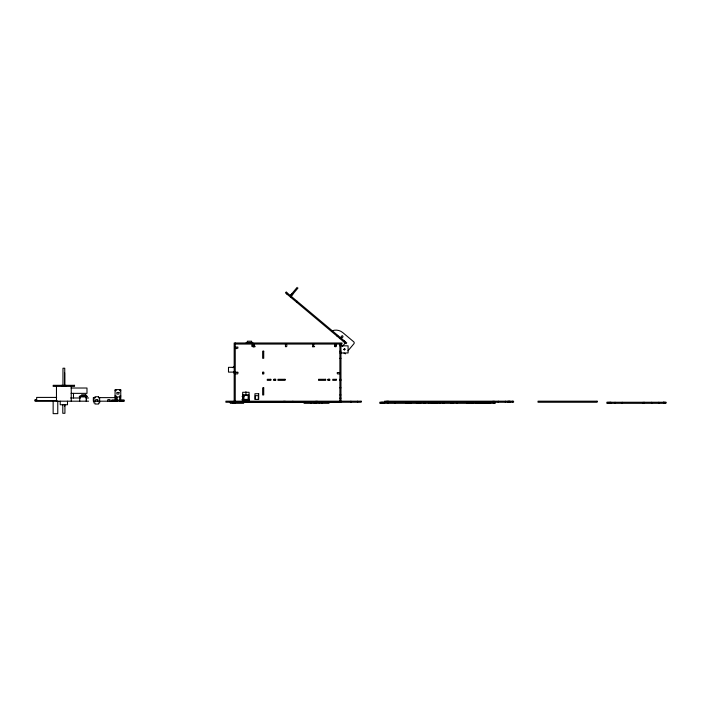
<?xml version="1.0" encoding="UTF-8"?>
<svg xmlns="http://www.w3.org/2000/svg" width="701" height="701" viewBox="0 0 701 701"><rect width="100%" height="100%" fill="white"/><g stroke="black" fill="none" stroke-linecap="round" stroke-linejoin="round"><path stroke-width="1.05" d="M286.884 294.061L287.568 293.246M290.293 295.533L297.154 287.357M290.424 297.04L297.978 288.041M290.968 297.496L291.66 296.681M296.427 302.07L297.11 301.255M331.599 331.582L332.283 330.767A10.646 10.646 0 0 1 342.78 332.607L353.707 341.781A1.42 1.42 0 0 1 353.882 343.779L348.02 350.772M337.05 336.165L337.733 335.341M340.458 337.628L342.158 335.613L342.973 336.296L342.842 337.12L341.282 338.32M340.046 338.679L340.73 337.856M343.324 341.422L344.007 340.607M344.138 342.106L344.822 341.291M342.482 346.294L345.225 343.026M83.112 396.205L85.785 395.136L85.785 396.205M235.247 344.06L342.027 344.06L342.027 342.991L234.178 342.991L234.178 401.007M251.624 345.129L253.753 345.129M334.763 345.838L336.524 345.838M339.889 345.838L348.082 345.838L348.082 352.962L339.889 352.962M251.624 346.198L255.006 346.198M312.409 346.697L314.635 346.697M252.868 346.767L255.006 346.767M235.247 347.083L237.884 347.083L237.884 348.152L236.316 348.581M236.316 348.152L235.247 348.152L236.351 348.651M339.889 351.183L340.958 351.183M339.889 358.299L340.958 358.299M233.643 366.483L234.178 366.483M234.178 367.342L228.482 367.342L228.482 372.108L234.178 372.108M232.399 367.552L233.643 367.552M233.643 372.178L234.178 372.178M235.107 372.178L237.884 372.178M235.247 372.538L237.884 372.538L237.884 373.607L237.175 374.027L235.247 373.607M262.656 372.538L263.725 372.538M339.889 372.538L337.26 372.538L337.26 373.607L337.97 374.027L339.889 373.607M233.643 372.888L234.178 372.888M262.656 373.607L263.725 373.607M339.889 379.302L340.958 379.302M339.889 380.363L340.958 380.363M339.889 387.837L340.958 387.837M71.09 388.021L86.985 388.021L86.985 393.357L71.09 393.357M115.069 390.685L116.138 390.685L116.138 389.616M120.765 390.685L119.696 390.685L119.696 389.616M339.889 394.961L340.958 394.961M115.069 395.846L116.138 395.846L116.138 401.191M120.765 395.846L119.696 395.846L119.696 401.191M86.854 396.205L79.379 396.205L79.379 396.915L86.854 396.915L86.933 396.03L80.527 396.03L80.527 396.564M242.064 396.38L243.992 396.38M242.712 396.415L242.528 398.694M243.615 396.415L243.44 398.694M86.933 396.564L86.223 396.564L86.223 401.191M115.069 396.915L120.765 396.915M56.658 397.414L36.654 397.414L36.654 400.621M95.494 397.625L93.329 397.625L93.329 401.191L124.322 401.191L124.322 400.122L111.512 400.122L111.512 401.191M98.745 397.625L117.172 397.625L117.172 401.191M70.652 397.984L80.562 397.984M85.934 397.984L88.606 397.984M339.889 398.159L340.958 398.159M241.968 399.412L249.083 399.412L249.083 392.288L242.677 392.288L242.677 399.412M36.654 399.552L35.05 399.552L35.05 401.191L88.606 401.191M35.05 400.621L56.956 400.621M243.966 402.076L305.093 402.076M327.902 402.076L340.958 402.076M344.025 353.102L345.418 353.874M291.984 293.517L292.808 294.201M291.528 294.061L292.343 294.744M290.976 294.718L291.8 295.401M664.881 402.251L664.881 403.32M663.812 401.901L663.812 403.32M658.835 402.251L658.835 403.32M651.711 402.251L651.711 403.32M644.237 402.251L644.237 403.32M643.168 402.251L643.168 403.32M622.173 402.251L622.173 403.32M615.049 402.251L615.049 403.32M610.922 402.251L610.922 403.32M610.571 402.251L610.571 403.32M609.852 402.251L609.852 403.32M609.003 402.251L609.003 403.32M607.933 402.251L607.933 403.32M512.501 401.191L512.501 402.251M509.899 401.191L509.899 402.251M509.478 401.191L509.478 402.251M508.409 401.191L508.409 402.251M507.98 401.191L507.98 402.251M505.377 401.191L505.377 402.251M498.262 401.191L498.262 402.251M495.248 402.251L495.248 403.32L379.802 403.32L379.802 402.251L513.57 402.251L513.57 401.191L384.577 401.191L384.577 402.251M494.179 402.251L494.179 403.32M494.091 401.191L494.091 402.251M493.022 401.191L493.022 402.251M490.271 402.251L490.271 403.32M489.202 402.251L489.202 403.32M487.055 402.251L487.055 403.32M485.513 402.251L485.513 403.32M484.049 402.251L484.049 403.32M483.497 402.251L483.497 403.32M482.98 402.251L482.98 403.32M480.904 402.251L480.904 403.32M480.474 402.251L480.474 403.32M479.94 402.251L479.94 403.32M479.773 402.251L479.773 403.32M479.405 402.251L479.405 403.32M478.976 402.251L478.976 403.32M478.704 402.251L478.704 403.32M478.397 402.251L478.397 403.32M477.337 402.251L477.337 403.32M476.917 402.251L476.917 403.32M476.382 402.251L476.382 403.32M475.848 402.251L475.848 403.32M475.418 402.251L475.418 403.32M472.825 402.251L472.825 403.32M472.465 402.251L472.465 403.32M471.274 402.251L471.274 403.32M469.258 402.251L469.258 403.32M467.129 402.251L467.129 403.32M457.157 402.251L457.157 403.32M452.89 402.251L452.89 403.32M450.988 402.251L450.988 403.32M444.346 402.251L444.346 403.32M443.873 402.251L443.873 403.32M442.927 402.251L442.927 403.32M440.43 402.251L440.43 403.32M439.361 402.251L439.361 403.32M436.767 402.251L436.767 403.32M436.337 402.251L436.337 403.32M435.803 402.251L435.803 403.32M435.268 402.251L435.268 403.32M434.839 402.251L434.839 403.32M433.209 402.251L433.209 403.32M432.78 402.251L432.78 403.32M432.482 402.251L432.482 403.32M432.245 402.251L432.245 403.32M431.711 402.251L431.711 403.32M431.281 402.251L431.281 403.32M428.688 402.251L428.688 403.32M425.358 402.251L425.358 403.32M425.13 402.251L425.13 403.32M423.579 402.251L423.579 403.32M420.644 402.251L420.644 403.32M419.925 402.251L419.925 403.32M419.075 402.251L419.075 403.32M418.006 402.251L418.006 403.32M416.937 402.251L416.937 403.32M416.464 402.251L416.464 403.32M411.198 402.251L411.198 403.32M410.768 402.251L410.768 403.32M409.699 402.251L409.699 403.32M408.28 402.251L408.28 403.32M407.211 402.251L407.211 403.32M406.352 402.251L406.352 403.32M405.642 402.251L405.642 403.32M395.11 402.251L395.11 403.32M388.38 401.191L388.38 402.251M387.986 402.251L387.986 403.32M387.311 401.191L387.311 402.251M386.882 401.191L386.882 402.251M383.859 402.251L383.859 403.32M383.508 402.251L383.508 403.32M382.79 402.251L382.79 403.32M382.439 402.251L382.439 403.32M381.94 402.251L381.94 403.32M381.581 402.251L381.581 403.32M380.871 402.251L380.871 403.32M357.606 401.191L357.606 402.251M350.894 401.191L350.894 402.251M340.958 344.06L340.958 400.981M339.889 344.06L339.889 401.06M335.981 344.06L335.981 346.697L334.912 346.697L334.482 345.987L334.912 344.06M329.391 379.302L329.391 380.363M328.997 402.251L328.997 403.32L304.085 403.32L304.085 402.251M328.322 379.302L328.322 380.363L329.82 380.363L329.82 379.302L327.893 379.302L327.893 380.363M321.882 402.251L321.882 403.32M319.384 402.251L319.384 403.32M317.08 401.191L317.08 402.251M316.256 402.251L316.256 403.32M316.011 401.191L316.011 402.251M315.827 402.251L315.827 403.32M314.758 402.251L314.758 403.32M314.337 402.251L314.337 403.32M313.733 344.06L313.733 346.697M312.664 344.06L312.664 346.697M311.2 402.251L311.2 403.32M292.878 401.191L292.878 402.251M286.499 344.06L286.928 345.987L286.499 346.697L285.438 346.697L285.438 344.06M284.983 401.191L284.983 402.251M283.914 401.191L283.914 402.251M275.721 380.363L275.721 379.302L273.793 379.302L273.793 380.363M275.291 379.302L275.291 380.363M274.222 379.302L274.222 380.363M263.725 374.027L263.725 372.108L262.656 372.108L262.656 374.027M258.336 399.412L258.336 395.671L255.313 395.671L255.313 399.412M254.112 344.06L254.112 346.697L253.043 346.697L252.614 345.129M253.753 344.06L253.753 346.198M253.043 344.06L253.043 345.129M252.693 342.991L252.693 342.456L246.279 342.456L246.279 342.991M251.624 342.456L251.624 341.212L247.348 341.212L247.348 342.456M248.724 399.412L248.724 394.777L243.028 394.777L242.958 399.412M248.154 399.412L248.154 395.495L243.887 395.495L243.887 399.412M246.997 342.456L246.997 342.991M245.928 391.754L245.928 395.46M243.633 402.251L243.633 403.32L230.322 403.32L230.322 402.251M235.448 402.251L235.448 403.32M235.247 342.991L235.247 401.06M234.379 402.251L234.379 403.32M233.529 402.251L233.529 403.32M232.96 402.251L232.96 403.32M232.811 402.251L232.811 403.32M123.262 400.122L123.262 401.191M122.193 400.122L122.193 401.191M120.765 401.191L120.765 389.616L115.069 389.616L115.069 401.191M113.65 400.122L113.65 401.191M112.581 400.122L112.581 401.191M109.987 401.191L109.987 399.588L107.849 399.588L107.849 401.191M97.868 401.191L97.868 399.588L95.73 399.588L95.73 401.191M86.495 396.915L86.495 401.191M85.864 396.03L85.864 394.777L81.596 394.777L81.596 396.03M81.237 396.03L81.237 396.564M79.739 396.915L79.739 401.191M73.491 393.357L73.491 397.984M71.239 386.382L71.239 401.191M67.489 401.191L67.489 404.749L60.225 404.749L60.225 401.191M65.99 385.313L65.99 386.382M64.921 404.749L64.921 413.292L62.792 413.292L62.792 404.749M64.746 386.382L64.746 368.227L62.967 368.227L62.967 386.382M64.623 372.853L64.623 386.382M64.615 404.749L64.615 406.527M61.723 385.313L61.723 386.382M57.771 401.191L57.771 413.643L53.145 413.643L53.145 401.191M56.466 386.382L56.466 401.191M343.998 349.308C344.235 350.999 345.952 348.607 344.252 348.94C343.805 351.324 346.049 348.029 343.998 349.308M262.673 372.932C263.331 374.974 264.259 371.495 262.673 372.932M274.24 379.697C274.897 381.73 275.826 378.251 274.24 379.697M328.34 379.697C328.997 381.73 329.926 378.251 328.34 379.697M286.201 292.107L285.517 292.922L346.049 343.709L346.732 342.894L286.201 292.107M263.725 351.183L262.656 351.183L262.656 358.299L263.725 358.299L263.725 351.183M270.84 379.302L267.283 379.302L267.283 380.363L270.84 380.363L270.84 379.302M285.079 379.302L277.964 379.302L277.964 380.363L285.079 380.363L285.079 379.302M325.658 379.302L318.534 379.302L318.534 380.363L325.658 380.363L325.658 379.302M336.331 379.302L332.773 379.302L332.773 380.363L336.331 380.363L336.331 379.302M74.534 385.313L53.18 385.313L53.18 386.382L74.534 386.382L74.534 385.313M263.725 387.837L262.656 387.837L262.656 394.961L263.725 394.961L263.725 387.837M118.986 392.464L116.848 392.464L116.848 394.067L118.986 394.067L118.986 392.464M258.695 393.717L254.954 393.717L254.954 399.412L258.695 399.412L258.695 393.717M98.578 396.74L95.021 396.74L95.021 397.809L93.952 397.809L93.952 402.97L95.021 402.97L95.021 404.039L98.578 404.039L98.578 402.97L99.647 402.97L99.647 397.809L98.578 397.809L98.578 396.74M249.486 399.938L242.371 399.938L242.371 401.007L249.486 401.007L249.486 399.938M361.155 401.191L225.897 401.191L225.897 402.251L361.155 402.251L361.155 401.191M597.112 401.191L538.026 401.191L538.026 402.251L597.112 402.251L597.112 401.191M665.95 402.251L606.864 402.251L606.864 403.32L665.95 403.32L665.95 402.251M409.349 403.32L409.349 402.251L409.27 403.32"/></g></svg>
